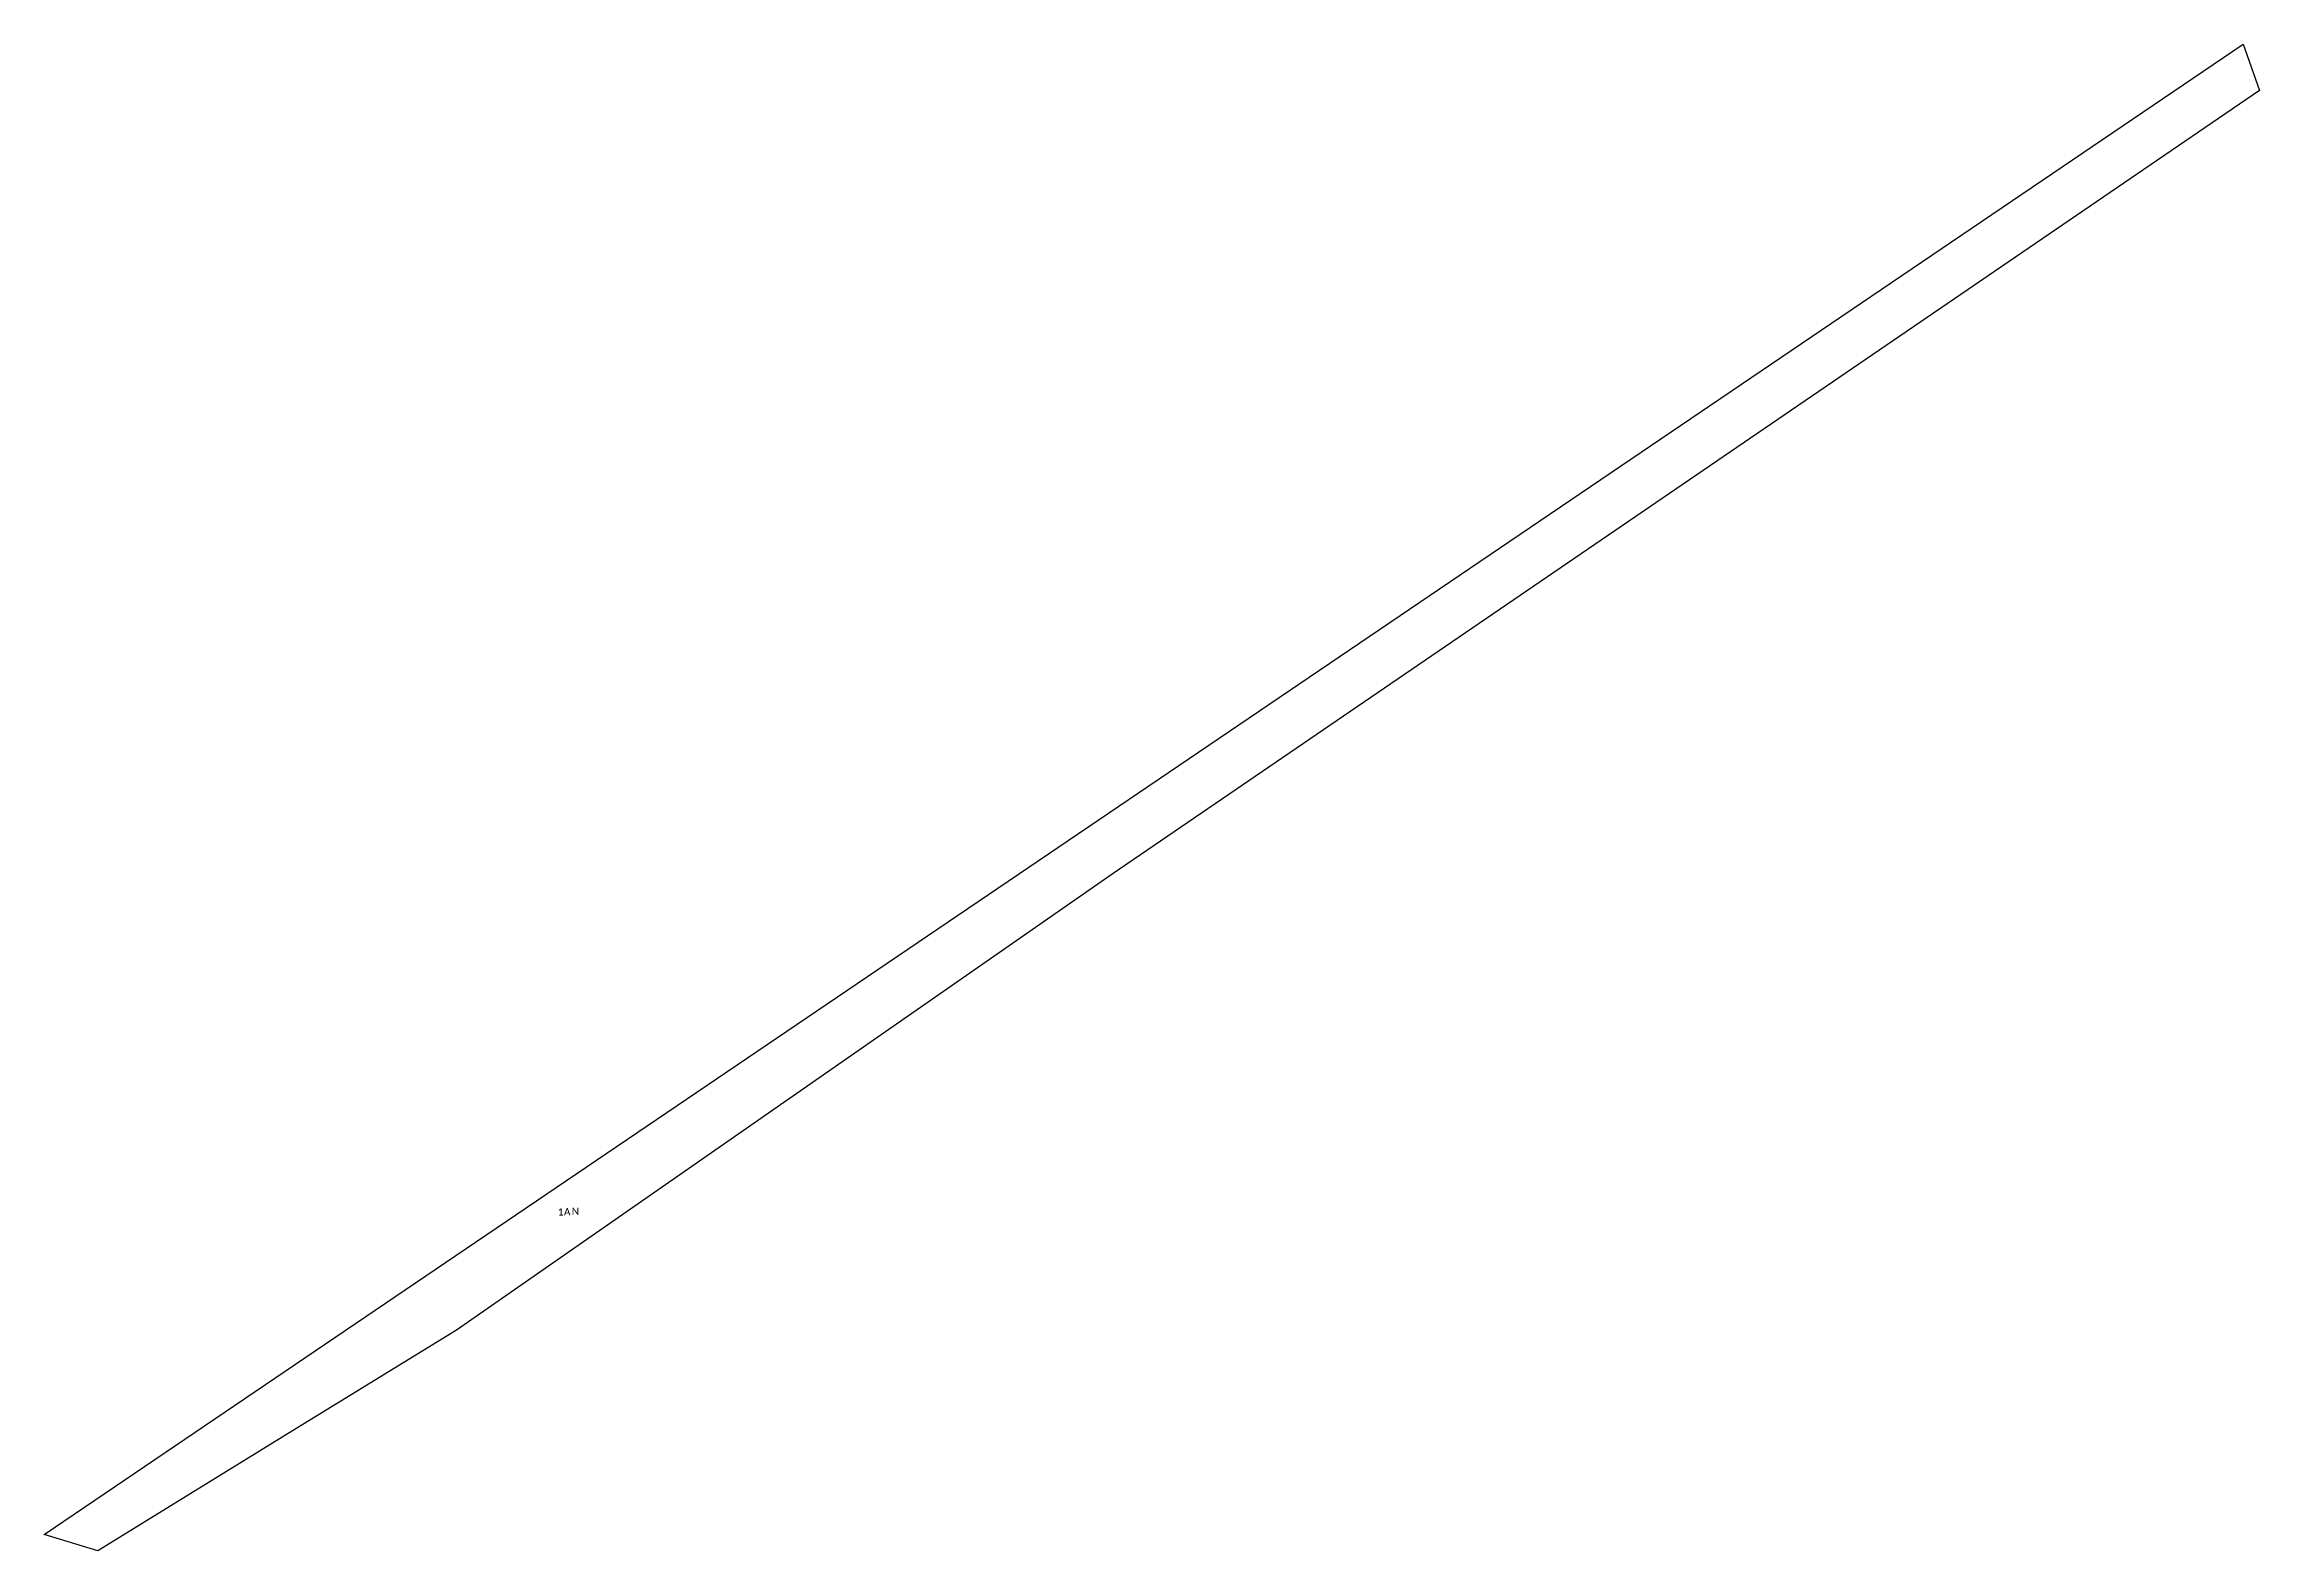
# Model space of a CAD drawing. Extents: x 613361 to 613664, y 647607 to 647814.
import ezdxf

# ---------------------------------------------------------------- set-up
doc = ezdxf.new("R2010")
doc.units = 0
for name, color, linetype in [('_CAT_FOL', 7, 'Continuous'), ('_IMPREJMUIT', 150, 'Continuous'), ('_NR_PARCELA', 50, 'Continuous'), ('_PARCELA_NOU_feb2025', 50, 'Continuous')]:
    doc.layers.add(name, color=color, linetype=linetype)
doc.styles.add('texte', font='')
doc.styles.get('texte').set_extended_font_data('Calibri')

msp = doc.modelspace()

# ---------------------------------------------------------------- linework, layer by layer
at = {"layer": '_PARCELA_NOU_feb2025'}
msp.add_lwpolyline([(613417, 647637.66), (613393.36, 647623.12), (613367.88, 647607.45), (613360.57, 647609.69), (613661.51, 647813.68), (613663.79, 647807.33), (613506.87, 647700.17)], close=True, dxfattribs=at)

# ---------------------------------------------------------------- texts
at = {"layer": '_CAT_FOL', "style": 'texte'}
msp.add_text('A', height=1, dxfattribs=at).set_placement((613431.69, 647653.35))
at = {"layer": '_IMPREJMUIT', "style": 'texte'}
msp.add_text('N', height=1, dxfattribs=at).set_placement((613432.76, 647653.43))
at = {"layer": '_NR_PARCELA', "style": 'texte'}
msp.add_text('1', height=1, dxfattribs=at).set_placement((613430.86, 647653.34))

doc.saveas('drawing.dxf')
